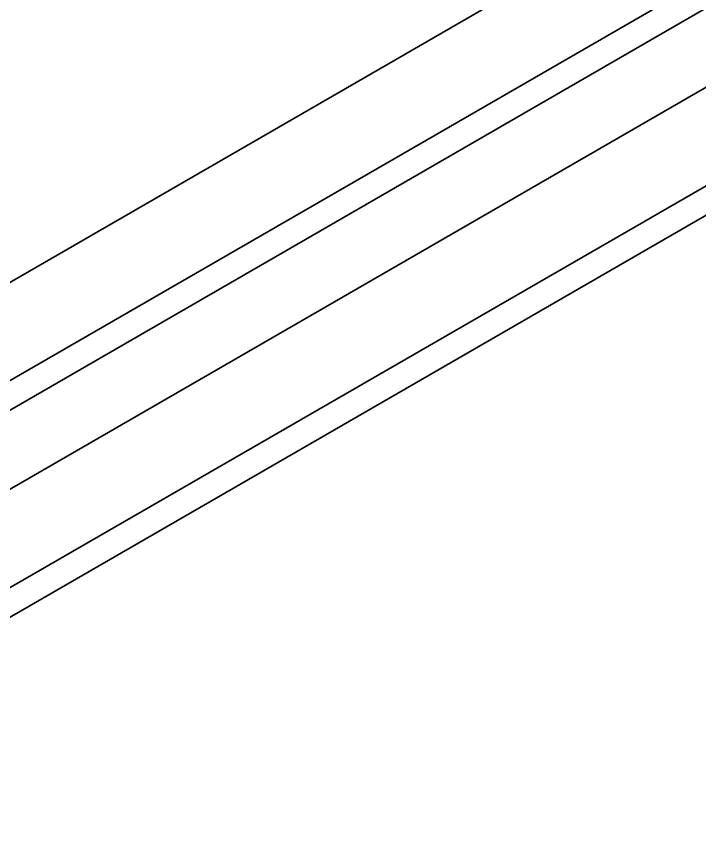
# Model space of a CAD drawing. Extents: x -452 to 1254, y -592 to 756.
# Drawn here: x 658.8 to 715.2, y 501.4 to 569.9 of the extents above; entities that cross this region are included whole.
import ezdxf

# ---------------------------------------------------------------- set-up
doc = ezdxf.new("R2010")
doc.units = 0

msp = doc.modelspace()

# ---------------------------------------------------------------- linework, layer by layer
at = {"color": 7, "lineweight": 35}
for p, q in [((603.744, 516.513), (804.823, 632.607)), ((808.337, 626.495), (632.723, 525.104)), ((808.337, 624.046), (634.844, 523.88)), ((640.501, 520.614), (816.115, 622.005)), ((826.701, 619.976), (625.621, 503.882)), ((826.701, 617.526), (625.621, 501.433))]:
    msp.add_line(p, q, dxfattribs=at)

doc.saveas('drawing.dxf')
